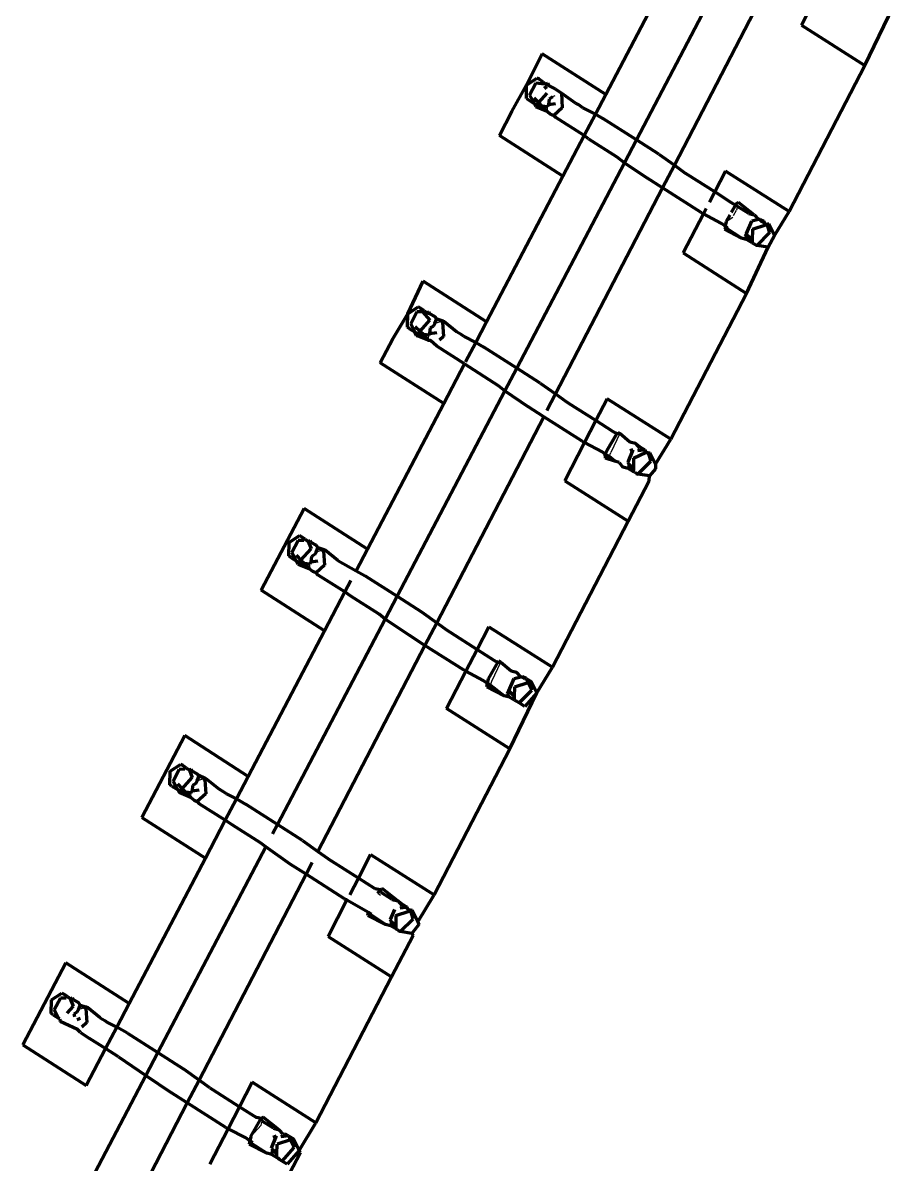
# Model space of a CAD drawing. Header units: millimetres. Extents: x 4307 to 31003, y 2809 to 20009.
# Drawn here: x 11497.76 to 11515.23, y 13620.63 to 13643.54 of the extents above; entities that cross this region are included whole.
import ezdxf

# ---------------------------------------------------------------- set-up
doc = ezdxf.new("R2010")
doc.units = ezdxf.units.MM
doc.layers.add('ProfileEdges', color=7, linetype='Continuous')

msp = doc.modelspace()

# ---------------------------------------------------------------- linework, layer by layer
for p, q in [((11508.438, 13642.068), (11508.394, 13642.05)), ((11508.29, 13641.786), (11508.293, 13641.857)), ((11508.286, 13641.76), (11508.29, 13641.786)), ((11512.027, 13639.67), (11512.088, 13639.776)), ((11512.106, 13639.852), (11512.088, 13639.776)), ((11511.877, 13639.548), (11512.009, 13639.639)), ((11506.164, 13637.542), (11506.033, 13637.505)), ((11506.191, 13637.557), (11506.164, 13637.542)), ((11505.905, 13637.197), (11505.909, 13637.267)), ((11505.901, 13637.171), (11505.905, 13637.197)), ((11509.741, 13635.294), (11509.562, 13634.917)), ((11509.458, 13634.802), (11509.533, 13634.837)), ((11509.533, 13634.837), (11509.562, 13634.917)), ((11503.78, 13632.952), (11503.649, 13632.916)), ((11503.807, 13632.968), (11503.78, 13632.952)), ((11503.521, 13632.607), (11503.525, 13632.678)), ((11503.517, 13632.582), (11503.521, 13632.607)), ((11507.178, 13630.328), (11507.357, 13630.705)), ((11507.073, 13630.213), (11507.149, 13630.247)), ((11507.149, 13630.247), (11507.178, 13630.328)), ((11501.395, 13628.363), (11501.264, 13628.326)), ((11501.423, 13628.379), (11501.395, 13628.363)), ((11501.133, 13627.993), (11501.137, 13628.018)), ((11501.137, 13628.018), (11501.141, 13628.089)), ((11504.891, 13626.071), (11504.941, 13626.033)), ((11504.728, 13625.649), (11504.689, 13625.624)), ((11504.728, 13625.649), (11504.748, 13625.683)), ((11499.011, 13623.774), (11498.88, 13623.737)), ((11499.038, 13623.79), (11499.011, 13623.774)), ((11498.782, 13623.619), (11498.786, 13623.645)), ((11502.569, 13621.496), (11502.53, 13621.52)), ((11502.55, 13621.419), (11502.569, 13621.496)), ((11502.339, 13621.192), (11502.55, 13621.419)), ((11502.305, 13621.035), (11502.344, 13621.059))]:
    msp.add_line(p, q)
at = {"layer": 'ProfileEdges', "lineweight": 211}
for p, q in [((11512.236, 13645.306), (11510.076, 13641.187)), ((11510.993, 13645.019), (11509.461, 13642.099)), ((11510.838, 13640.678), (11512.985, 13644.811)), ((11513.806, 13644.292), (11513.389, 13643.489)), ((11514.664, 13642.678), (11515.23, 13643.857)), ((11513.389, 13643.489), (11514.664, 13642.678)), ((11507.874, 13642.285), (11508.189, 13642.915)), ((11509.461, 13642.099), (11508.189, 13642.915)), ((11514.664, 13642.678), (11513.143, 13639.752)), ((11507.874, 13642.285), (11508.082, 13642.425)), ((11507.933, 13642.087), (11508.056, 13642.323)), ((11508.181, 13642.313), (11508.056, 13642.323)), ((11508.125, 13642.402), (11508.082, 13642.425)), ((11508.197, 13642.354), (11508.125, 13642.402)), ((11508.197, 13642.354), (11508.181, 13642.313)), ((11508.26, 13642.307), (11508.181, 13642.313)), ((11508.197, 13642.354), (11508.26, 13642.307)), ((11508.298, 13642.327), (11508.26, 13642.307)), ((11508.325, 13642.273), (11508.26, 13642.307)), ((11508.325, 13642.273), (11508.298, 13642.327)), ((11507.58, 13641.753), (11507.874, 13642.285)), ((11507.869, 13642.017), (11507.874, 13642.285)), ((11507.933, 13642.087), (11508.033, 13641.911)), ((11508.282, 13642.123), (11508.115, 13641.934)), ((11508.223, 13642.266), (11508.271, 13642.212)), ((11508.446, 13642.211), (11508.325, 13642.273)), ((11508.446, 13642.211), (11508.576, 13642.124)), ((11508.576, 13642.124), (11508.587, 13641.833)), ((11508.854, 13641.925), (11508.576, 13642.124)), ((11509.253, 13641.701), (11509.461, 13642.099)), ((11507.869, 13642.017), (11508.033, 13641.911)), ((11508.018, 13642.031), (11508.115, 13641.934)), ((11508.072, 13641.886), (11508.033, 13641.911)), ((11508.033, 13641.911), (11508.056, 13641.856)), ((11508.056, 13641.856), (11508.175, 13641.873)), ((11508.056, 13641.856), (11508.286, 13641.76)), ((11508.115, 13641.934), (11508.072, 13641.886)), ((11508.115, 13641.934), (11508.175, 13641.873)), ((11508.175, 13641.873), (11508.293, 13641.857)), ((11508.175, 13641.873), (11508.286, 13641.76)), ((11508.311, 13641.891), (11508.293, 13641.857)), ((11508.323, 13642.002), (11508.311, 13641.891)), ((11508.454, 13641.911), (11508.311, 13641.891)), ((11508.394, 13642.05), (11508.323, 13642.002)), ((11508.587, 13641.833), (11508.418, 13641.676)), ((11508.92, 13641.888), (11508.854, 13641.925)), ((11509.003, 13641.831), (11508.92, 13641.888)), ((11507.58, 13641.753), (11507.329, 13641.275)), ((11508.286, 13641.76), (11508.355, 13641.705)), ((11508.355, 13641.705), (11508.418, 13641.676)), ((11508.458, 13641.633), (11508.418, 13641.676)), ((11509.028, 13641.272), (11508.458, 13641.633)), ((11509.003, 13641.831), (11509.253, 13641.701)), ((11509.253, 13641.701), (11509.028, 13641.272)), ((11509.253, 13641.701), (11509.4, 13641.618)), ((11510.076, 13641.187), (11509.4, 13641.618)), ((11508.601, 13640.459), (11507.329, 13641.275)), ((11508.601, 13640.459), (11509.028, 13641.272)), ((11509.117, 13641.211), (11509.028, 13641.272)), ((11509.117, 13641.211), (11509.686, 13640.847)), ((11510.076, 13641.187), (11509.835, 13640.728)), ((11510.529, 13640.897), (11510.076, 13641.187)), ((11509.835, 13640.728), (11507.675, 13636.608)), ((11509.686, 13640.847), (11509.835, 13640.728)), ((11509.835, 13640.728), (11510.283, 13640.424)), ((11510.529, 13640.897), (11510.838, 13640.678)), ((11508.601, 13640.459), (11507.07, 13637.538)), ((11510.601, 13640.222), (11510.838, 13640.678)), ((11510.838, 13640.678), (11511.055, 13640.521)), ((11511.106, 13640.487), (11511.055, 13640.521)), ((11511.65, 13640.142), (11511.106, 13640.487)), ((11511.868, 13640.562), (11511.65, 13640.142)), ((11513.143, 13639.752), (11511.868, 13640.562)), ((11510.601, 13640.222), (11510.283, 13640.424)), ((11508.454, 13636.088), (11510.601, 13640.222)), ((11511.374, 13639.729), (11510.601, 13640.222)), ((11511.543, 13639.936), (11511.65, 13640.142)), ((11511.988, 13639.927), (11511.65, 13640.142)), ((11511.476, 13639.807), (11511.422, 13639.702)), ((11512.067, 13639.877), (11511.981, 13639.728)), ((11512.067, 13639.877), (11511.988, 13639.927)), ((11512.086, 13639.91), (11512.067, 13639.877)), ((11512.106, 13639.852), (11512.067, 13639.877)), ((11512.125, 13639.933), (11512.086, 13639.91)), ((11512.33, 13639.71), (11512.106, 13639.852)), ((11512.442, 13639.683), (11512.125, 13639.933)), ((11511.422, 13639.702), (11511.014, 13638.918)), ((11511.374, 13639.729), (11511.422, 13639.702)), ((11511.422, 13639.702), (11511.774, 13639.517)), ((11511.877, 13639.548), (11511.857, 13639.46)), ((11511.951, 13639.677), (11511.877, 13639.548)), ((11512.288, 13639.31), (11512.39, 13639.557)), ((11512.33, 13639.71), (11512.442, 13639.683)), ((11512.524, 13639.592), (11512.39, 13639.557)), ((11512.442, 13639.683), (11512.524, 13639.592)), ((11512.563, 13639.588), (11512.524, 13639.592)), ((11512.563, 13639.588), (11512.632, 13639.559)), ((11512.602, 13639.55), (11512.563, 13639.588)), ((11512.563, 13639.588), (11512.575, 13639.559)), ((11512.575, 13639.559), (11512.602, 13639.55)), ((11512.66, 13639.504), (11512.602, 13639.55)), ((11512.632, 13639.559), (11512.66, 13639.504)), ((11512.845, 13639.268), (11513.143, 13639.752)), ((11511.857, 13639.46), (11511.774, 13639.517)), ((11511.842, 13639.392), (11511.881, 13639.416)), ((11512.189, 13639.212), (11511.842, 13639.392)), ((11511.881, 13639.416), (11511.857, 13639.46)), ((11511.917, 13639.426), (11511.881, 13639.416)), ((11512.189, 13639.212), (11511.881, 13639.416)), ((11512.404, 13639.393), (11512.4, 13639.176)), ((11512.404, 13639.393), (11512.672, 13639.479)), ((11512.75, 13639.326), (11512.491, 13639.067)), ((11512.672, 13639.479), (11512.66, 13639.504)), ((11512.66, 13639.504), (11512.704, 13639.476)), ((11512.731, 13639.499), (11512.672, 13639.479)), ((11512.704, 13639.476), (11512.672, 13639.479)), ((11512.704, 13639.476), (11512.731, 13639.499)), ((11512.704, 13639.476), (11512.75, 13639.326)), ((11512.845, 13639.268), (11512.731, 13639.499)), ((11512.297, 13639.184), (11512.189, 13639.212)), ((11512.258, 13639.252), (11512.288, 13639.31)), ((11512.258, 13639.252), (11512.297, 13639.184)), ((11512.316, 13639.262), (11512.288, 13639.31)), ((11512.399, 13639.122), (11512.297, 13639.184)), ((11512.4, 13639.176), (11512.316, 13639.262)), ((11512.4, 13639.176), (11512.399, 13639.122)), ((11512.427, 13639.109), (11512.399, 13639.122)), ((11512.427, 13639.109), (11512.491, 13639.067)), ((11512.845, 13639.268), (11512.723, 13639.032)), ((11511.014, 13638.918), (11512.289, 13638.107)), ((11512.289, 13638.107), (11512.723, 13639.032)), ((11512.723, 13639.032), (11512.491, 13639.067)), ((11505.49, 13637.696), (11505.798, 13638.354)), ((11507.07, 13637.538), (11505.798, 13638.354)), ((11512.289, 13638.107), (11510.768, 13635.18)), ((11505.49, 13637.696), (11505.698, 13637.836)), ((11505.672, 13637.734), (11505.549, 13637.498)), ((11505.786, 13637.736), (11505.672, 13637.734)), ((11505.741, 13637.813), (11505.698, 13637.836)), ((11505.812, 13637.765), (11505.741, 13637.813)), ((11505.741, 13637.813), (11505.786, 13637.736)), ((11505.786, 13637.736), (11505.932, 13637.572)), ((11505.875, 13637.718), (11505.786, 13637.736)), ((11505.812, 13637.765), (11505.875, 13637.718)), ((11505.913, 13637.738), (11505.875, 13637.718)), ((11505.934, 13637.699), (11505.875, 13637.718)), ((11505.934, 13637.699), (11505.913, 13637.738)), ((11505.189, 13637.192), (11505.49, 13637.696)), ((11505.484, 13637.428), (11505.49, 13637.696)), ((11505.633, 13637.332), (11505.549, 13637.498)), ((11505.735, 13637.35), (11505.932, 13637.572)), ((11505.934, 13637.699), (11506.033, 13637.644)), ((11506.033, 13637.505), (11506.004, 13637.45)), ((11506.07, 13637.596), (11506.033, 13637.644)), ((11506.033, 13637.505), (11506.07, 13637.596)), ((11506.164, 13637.542), (11506.07, 13637.596)), ((11506.07, 13637.596), (11506.191, 13637.557)), ((11506.184, 13637.526), (11506.164, 13637.542)), ((11506.191, 13637.557), (11506.184, 13637.526)), ((11506.184, 13637.526), (11506.203, 13637.243)), ((11506.214, 13637.543), (11506.191, 13637.557)), ((11506.47, 13637.336), (11506.214, 13637.543)), ((11506.852, 13637.121), (11507.07, 13637.538)), ((11505.524, 13637.397), (11505.484, 13637.428)), ((11505.524, 13637.397), (11505.633, 13637.332)), ((11505.667, 13637.265), (11505.633, 13637.332)), ((11505.633, 13637.332), (11505.688, 13637.296)), ((11505.634, 13637.442), (11505.735, 13637.35)), ((11505.808, 13637.285), (11505.667, 13637.265)), ((11505.667, 13637.265), (11505.905, 13637.197)), ((11505.901, 13637.171), (11505.667, 13637.265)), ((11505.688, 13637.296), (11505.735, 13637.35)), ((11505.735, 13637.35), (11505.808, 13637.285)), ((11505.808, 13637.285), (11505.901, 13637.171)), ((11505.909, 13637.267), (11505.808, 13637.285)), ((11505.909, 13637.267), (11505.927, 13637.301)), ((11505.939, 13637.413), (11505.927, 13637.301)), ((11505.927, 13637.301), (11506.07, 13637.321)), ((11506.004, 13637.45), (11505.939, 13637.413)), ((11506.563, 13637.284), (11506.47, 13637.336)), ((11506.619, 13637.242), (11506.563, 13637.284)), ((11505.189, 13637.192), (11504.938, 13636.714)), ((11505.901, 13637.171), (11505.944, 13637.162)), ((11505.905, 13637.197), (11505.914, 13637.146)), ((11506.072, 13637.045), (11505.944, 13637.162)), ((11506.626, 13636.69), (11506.072, 13637.045)), ((11506.203, 13637.243), (11506.123, 13637.17)), ((11506.619, 13637.242), (11506.852, 13637.121)), ((11506.852, 13637.121), (11506.646, 13636.73)), ((11506.852, 13637.121), (11507.016, 13637.029)), ((11507.675, 13636.608), (11507.016, 13637.029)), ((11506.21, 13635.898), (11504.938, 13636.714)), ((11506.626, 13636.69), (11506.21, 13635.898)), ((11506.626, 13636.69), (11507.302, 13636.258)), ((11507.675, 13636.608), (11507.435, 13636.15)), ((11508.145, 13636.308), (11507.675, 13636.608)), ((11507.435, 13636.15), (11505.274, 13632.029)), ((11507.302, 13636.258), (11507.435, 13636.15)), ((11507.435, 13636.15), (11507.899, 13635.835)), ((11508.145, 13636.308), (11508.454, 13636.088)), ((11506.21, 13635.898), (11504.679, 13632.977)), ((11508.28, 13635.754), (11508.454, 13636.088)), ((11508.454, 13636.088), (11508.671, 13635.932)), ((11508.721, 13635.898), (11508.671, 13635.932)), ((11509.266, 13635.553), (11508.721, 13635.898)), ((11509.493, 13635.991), (11509.266, 13635.553)), ((11510.768, 13635.18), (11509.493, 13635.991)), ((11508.217, 13635.632), (11507.899, 13635.835)), ((11506.069, 13631.499), (11508.217, 13635.632)), ((11508.99, 13635.14), (11508.217, 13635.632)), ((11509.266, 13635.553), (11509.037, 13635.113)), ((11509.603, 13635.338), (11509.266, 13635.553)), ((11509.492, 13634.959), (11509.682, 13635.288)), ((11509.682, 13635.288), (11509.603, 13635.338)), ((11509.682, 13635.288), (11509.701, 13635.321)), ((11509.741, 13635.294), (11509.682, 13635.288)), ((11509.701, 13635.321), (11509.741, 13635.294)), ((11509.945, 13635.121), (11509.741, 13635.294)), ((11509.037, 13635.113), (11508.639, 13634.346)), ((11508.99, 13635.14), (11509.037, 13635.113)), ((11509.037, 13635.113), (11509.389, 13634.928)), ((11510.005, 13634.968), (11509.904, 13634.721)), ((11510.005, 13634.968), (11509.944, 13634.946)), ((11510.058, 13635.094), (11509.945, 13635.121)), ((11510.173, 13635.01), (11510.058, 13635.094)), ((11510.058, 13635.094), (11510.14, 13635.002)), ((11510.173, 13635.01), (11510.14, 13635.002)), ((11510.173, 13635.01), (11510.247, 13634.97)), ((11510.247, 13634.97), (11510.218, 13634.961)), ((11510.247, 13634.97), (11510.272, 13634.921)), ((11510.461, 13634.678), (11510.768, 13635.18)), ((11509.452, 13634.882), (11509.389, 13634.928)), ((11509.452, 13634.882), (11509.492, 13634.959)), ((11509.458, 13634.802), (11509.452, 13634.882)), ((11509.533, 13634.837), (11509.452, 13634.882)), ((11509.641, 13634.743), (11509.458, 13634.802)), ((11509.641, 13634.743), (11509.533, 13634.837)), ((11509.732, 13634.713), (11509.641, 13634.743)), ((11510.019, 13634.803), (11510.016, 13634.587)), ((11510.019, 13634.803), (11510.272, 13634.921)), ((11510.218, 13634.961), (11510.096, 13634.948)), ((11510.107, 13634.478), (11510.365, 13634.737)), ((11510.272, 13634.921), (11510.218, 13634.961)), ((11510.319, 13634.886), (11510.272, 13634.921)), ((11510.272, 13634.921), (11510.347, 13634.909)), ((11510.319, 13634.886), (11510.365, 13634.737)), ((11510.461, 13634.678), (11510.347, 13634.909)), ((11509.732, 13634.713), (11509.805, 13634.622)), ((11509.913, 13634.595), (11509.805, 13634.622)), ((11509.932, 13634.673), (11509.904, 13634.721)), ((11509.932, 13634.673), (11509.913, 13634.595)), ((11510.015, 13634.533), (11509.913, 13634.595)), ((11510.016, 13634.587), (11509.932, 13634.673)), ((11510.016, 13634.587), (11510.015, 13634.533)), ((11510.043, 13634.52), (11510.015, 13634.533)), ((11510.043, 13634.52), (11510.107, 13634.478)), ((11510.459, 13634.585), (11510.338, 13634.443)), ((11510.461, 13634.678), (11510.459, 13634.585)), ((11508.639, 13634.346), (11509.914, 13633.536)), ((11509.914, 13633.536), (11510.333, 13634.343)), ((11510.069, 13634.496), (11510.107, 13634.478)), ((11510.338, 13634.443), (11510.107, 13634.478)), ((11510.333, 13634.343), (11510.338, 13634.443)), ((11503.407, 13633.793), (11502.547, 13632.153)), ((11504.679, 13632.977), (11503.407, 13633.793)), ((11509.914, 13633.536), (11508.393, 13630.609)), ((11503.106, 13633.107), (11503.314, 13633.247)), ((11503.165, 13632.909), (11503.288, 13633.145)), ((11503.402, 13633.147), (11503.288, 13633.145)), ((11503.356, 13633.223), (11503.314, 13633.247)), ((11503.428, 13633.176), (11503.356, 13633.223)), ((11503.428, 13633.176), (11503.402, 13633.147)), ((11503.428, 13633.176), (11503.491, 13633.129)), ((11503.491, 13633.129), (11503.529, 13633.149)), ((11503.549, 13633.109), (11503.529, 13633.149)), ((11503.1, 13632.838), (11503.106, 13633.107)), ((11503.165, 13632.909), (11503.249, 13632.742)), ((11503.346, 13632.755), (11503.547, 13632.983)), ((11503.491, 13633.129), (11503.547, 13632.983)), ((11503.549, 13633.109), (11503.649, 13633.055)), ((11503.649, 13632.916), (11503.62, 13632.861)), ((11503.686, 13633.007), (11503.649, 13633.055)), ((11503.649, 13632.916), (11503.686, 13633.007)), ((11503.686, 13633.007), (11503.807, 13632.968)), ((11503.686, 13633.007), (11503.78, 13632.952)), ((11503.78, 13632.952), (11503.8, 13632.937)), ((11503.807, 13632.968), (11503.8, 13632.937)), ((11503.8, 13632.937), (11503.818, 13632.654)), ((11503.83, 13632.954), (11503.807, 13632.968)), ((11504.086, 13632.747), (11503.83, 13632.954)), ((11504.45, 13632.542), (11504.679, 13632.977)), ((11503.14, 13632.808), (11503.1, 13632.838)), ((11503.14, 13632.808), (11503.249, 13632.742)), ((11503.249, 13632.742), (11503.283, 13632.676)), ((11503.249, 13632.742), (11503.303, 13632.707)), ((11503.25, 13632.853), (11503.346, 13632.755)), ((11503.283, 13632.676), (11503.407, 13632.693)), ((11503.283, 13632.676), (11503.517, 13632.582)), ((11503.303, 13632.707), (11503.346, 13632.755)), ((11503.346, 13632.755), (11503.407, 13632.693)), ((11503.407, 13632.693), (11503.517, 13632.582)), ((11503.407, 13632.693), (11503.525, 13632.678)), ((11503.543, 13632.712), (11503.525, 13632.678)), ((11503.555, 13632.824), (11503.543, 13632.712)), ((11503.686, 13632.732), (11503.543, 13632.712)), ((11503.62, 13632.861), (11503.555, 13632.824)), ((11504.086, 13632.747), (11504.45, 13632.542)), ((11503.517, 13632.582), (11503.586, 13632.527)), ((11503.649, 13632.498), (11503.586, 13632.527)), ((11503.818, 13632.654), (11503.649, 13632.498)), ((11503.69, 13632.455), (11503.649, 13632.498)), ((11504.227, 13632.115), (11503.69, 13632.455)), ((11504.45, 13632.542), (11504.632, 13632.44)), ((11504.227, 13632.115), (11504.349, 13632.349)), ((11504.632, 13632.44), (11505.274, 13632.029)), ((11503.819, 13631.337), (11502.547, 13632.153)), ((11503.819, 13631.337), (11504.227, 13632.115)), ((11504.348, 13632.033), (11504.227, 13632.115)), ((11504.918, 13631.669), (11504.348, 13632.033)), ((11505.274, 13632.029), (11505.034, 13631.571)), ((11505.274, 13632.029), (11505.761, 13631.719)), ((11505.034, 13631.571), (11502.874, 13627.451)), ((11505.034, 13631.571), (11504.918, 13631.669)), ((11505.514, 13631.246), (11505.034, 13631.571)), ((11505.761, 13631.719), (11506.069, 13631.499)), ((11503.819, 13631.337), (11502.287, 13628.416)), ((11505.833, 13631.043), (11506.069, 13631.499)), ((11506.069, 13631.499), (11506.286, 13631.342)), ((11506.286, 13631.342), (11506.337, 13631.309)), ((11506.337, 13631.309), (11506.881, 13630.964)), ((11507.118, 13631.419), (11506.881, 13630.964)), ((11507.118, 13631.419), (11508.393, 13630.609)), ((11505.833, 13631.043), (11505.514, 13631.246)), ((11503.685, 13626.91), (11505.833, 13631.043)), ((11506.606, 13630.551), (11505.833, 13631.043)), ((11506.881, 13630.964), (11506.653, 13630.524)), ((11506.881, 13630.964), (11507.219, 13630.749)), ((11507.108, 13630.37), (11507.298, 13630.699)), ((11507.219, 13630.749), (11507.298, 13630.699)), ((11507.298, 13630.699), (11507.317, 13630.732)), ((11507.298, 13630.699), (11507.357, 13630.705)), ((11507.357, 13630.705), (11507.317, 13630.732)), ((11507.357, 13630.705), (11507.561, 13630.532)), ((11506.653, 13630.524), (11506.264, 13629.775)), ((11506.653, 13630.524), (11506.606, 13630.551)), ((11507.005, 13630.339), (11506.653, 13630.524)), ((11507.561, 13630.532), (11507.674, 13630.504)), ((11507.621, 13630.379), (11507.755, 13630.413)), ((11507.755, 13630.413), (11507.674, 13630.504)), ((11507.755, 13630.413), (11507.794, 13630.41)), ((11507.863, 13630.381), (11507.794, 13630.41)), ((11507.794, 13630.41), (11507.829, 13630.38)), ((11508.077, 13630.089), (11508.393, 13630.609)), ((11507.088, 13630.281), (11507.005, 13630.339)), ((11507.073, 13630.213), (11507.088, 13630.281)), ((11507.42, 13630.033), (11507.073, 13630.213)), ((11507.088, 13630.281), (11507.108, 13630.37)), ((11507.149, 13630.247), (11507.088, 13630.281)), ((11507.149, 13630.247), (11507.42, 13630.033)), ((11507.52, 13630.131), (11507.621, 13630.379)), ((11507.632, 13630.019), (11507.635, 13630.214)), ((11507.635, 13630.214), (11507.904, 13630.301)), ((11507.829, 13630.38), (11507.863, 13630.381)), ((11507.863, 13630.381), (11507.904, 13630.301)), ((11507.863, 13630.381), (11507.963, 13630.32)), ((11507.904, 13630.301), (11507.963, 13630.32)), ((11507.904, 13630.301), (11507.981, 13630.147)), ((11507.963, 13630.32), (11508.077, 13630.089)), ((11507.529, 13630.006), (11507.42, 13630.033)), ((11507.49, 13630.073), (11507.52, 13630.131)), ((11507.529, 13630.006), (11507.49, 13630.073)), ((11507.52, 13630.131), (11507.632, 13630.019)), ((11507.631, 13629.944), (11507.529, 13630.006)), ((11507.539, 13628.965), (11508.077, 13630.089)), ((11507.631, 13629.944), (11507.632, 13630.019)), ((11507.659, 13629.931), (11507.631, 13629.944)), ((11507.722, 13629.889), (11507.659, 13629.931)), ((11507.722, 13629.889), (11507.981, 13630.147)), ((11508.077, 13630.089), (11507.835, 13629.815)), ((11507.539, 13628.965), (11506.264, 13629.775)), ((11507.835, 13629.815), (11507.722, 13629.889)), ((11501.015, 13629.233), (11500.155, 13627.592)), ((11502.287, 13628.416), (11501.015, 13629.233)), ((11506.018, 13626.038), (11507.539, 13628.965)), ((11500.721, 13628.518), (11500.929, 13628.657)), ((11500.78, 13628.32), (11500.903, 13628.556)), ((11501.018, 13628.558), (11500.903, 13628.556)), ((11500.972, 13628.634), (11500.929, 13628.657)), ((11501.044, 13628.587), (11500.972, 13628.634)), ((11501.044, 13628.587), (11501.018, 13628.558)), ((11501.044, 13628.587), (11501.107, 13628.54)), ((11501.145, 13628.56), (11501.107, 13628.54)), ((11501.165, 13628.52), (11501.145, 13628.56)), ((11500.716, 13628.249), (11500.721, 13628.518)), ((11500.962, 13628.166), (11501.163, 13628.394)), ((11501.165, 13628.52), (11501.107, 13628.54)), ((11501.107, 13628.54), (11501.163, 13628.394)), ((11501.165, 13628.52), (11501.265, 13628.465)), ((11501.264, 13628.326), (11501.236, 13628.272)), ((11501.264, 13628.326), (11501.302, 13628.418)), ((11501.302, 13628.418), (11501.265, 13628.465)), ((11501.265, 13628.465), (11501.293, 13628.443)), ((11501.293, 13628.443), (11501.423, 13628.379)), ((11501.293, 13628.443), (11501.395, 13628.363)), ((11501.395, 13628.363), (11501.415, 13628.348)), ((11501.423, 13628.379), (11501.415, 13628.348)), ((11501.415, 13628.348), (11501.434, 13628.065)), ((11501.445, 13628.365), (11501.423, 13628.379)), ((11501.701, 13628.157), (11501.445, 13628.365)), ((11502.049, 13627.962), (11502.287, 13628.416)), ((11500.755, 13628.219), (11500.716, 13628.249)), ((11500.755, 13628.219), (11500.871, 13628.149)), ((11500.78, 13628.32), (11500.871, 13628.149)), ((11500.865, 13628.264), (11500.962, 13628.166)), ((11500.871, 13628.149), (11500.903, 13628.089)), ((11500.919, 13628.118), (11500.871, 13628.149)), ((11500.903, 13628.089), (11501.022, 13628.105)), ((11500.919, 13628.118), (11500.962, 13628.166)), ((11500.962, 13628.166), (11501.022, 13628.105)), ((11501.022, 13628.105), (11501.133, 13627.993)), ((11501.022, 13628.105), (11501.141, 13628.089)), ((11501.141, 13628.089), (11501.159, 13628.124)), ((11501.17, 13628.234), (11501.159, 13628.124)), ((11501.159, 13628.124), (11501.301, 13628.143)), ((11501.236, 13628.272), (11501.17, 13628.234)), ((11501.794, 13628.105), (11501.701, 13628.157)), ((11501.851, 13628.063), (11501.794, 13628.105)), ((11501.133, 13627.993), (11500.903, 13628.089)), ((11501.133, 13627.993), (11501.202, 13627.937)), ((11501.202, 13627.937), (11501.265, 13627.909)), ((11501.434, 13628.065), (11501.265, 13627.909)), ((11501.265, 13627.909), (11501.305, 13627.866)), ((11501.826, 13627.536), (11501.305, 13627.866)), ((11501.826, 13627.536), (11502.049, 13627.962)), ((11501.851, 13628.063), (11502.049, 13627.962)), ((11502.049, 13627.962), (11502.247, 13627.851)), ((11502.874, 13627.451), (11502.247, 13627.851)), ((11500.155, 13627.592), (11501.427, 13626.776)), ((11501.427, 13626.776), (11501.826, 13627.536)), ((11501.964, 13627.444), (11501.826, 13627.536)), ((11502.534, 13627.08), (11501.964, 13627.444)), ((11502.874, 13627.451), (11502.776, 13627.265)), ((11503.377, 13627.13), (11502.874, 13627.451)), ((11502.64, 13627.004), (11500.473, 13622.872)), ((11502.64, 13627.004), (11502.534, 13627.08)), ((11503.13, 13626.657), (11502.64, 13627.004)), ((11503.377, 13627.13), (11503.685, 13626.91)), ((11501.427, 13626.776), (11499.896, 13623.856)), ((11503.685, 13626.91), (11503.953, 13626.72)), ((11504.497, 13626.374), (11503.953, 13626.72)), ((11504.743, 13626.848), (11504.497, 13626.374)), ((11504.743, 13626.848), (11506.018, 13626.038)), ((11503.448, 13626.454), (11503.13, 13626.657)), ((11503.448, 13626.454), (11503.571, 13626.69)), ((11501.301, 13622.321), (11503.448, 13626.454)), ((11504.221, 13625.961), (11503.448, 13626.454)), ((11504.323, 13626.04), (11504.497, 13626.374)), ((11504.835, 13626.16), (11504.497, 13626.374)), ((11504.933, 13626.142), (11504.835, 13626.16)), ((11504.891, 13626.071), (11504.933, 13626.142)), ((11504.933, 13626.142), (11504.972, 13626.165)), ((11504.953, 13626.085), (11504.933, 13626.142)), ((11505.177, 13625.943), (11504.953, 13626.085)), ((11505.289, 13625.915), (11504.972, 13626.165)), ((11505.692, 13625.5), (11506.018, 13626.038)), ((11504.269, 13625.935), (11503.889, 13625.204)), ((11504.221, 13625.961), (11504.269, 13625.935)), ((11504.269, 13625.935), (11504.704, 13625.692)), ((11505.177, 13625.943), (11505.289, 13625.915)), ((11505.404, 13625.831), (11505.289, 13625.915)), ((11505.289, 13625.915), (11505.371, 13625.824)), ((11505.371, 13625.824), (11505.404, 13625.831)), ((11505.479, 13625.792), (11505.404, 13625.831)), ((11505.45, 13625.783), (11505.404, 13625.831)), ((11504.689, 13625.624), (11504.704, 13625.692)), ((11505.042, 13625.443), (11504.689, 13625.624)), ((11504.728, 13625.649), (11504.704, 13625.692)), ((11504.704, 13625.692), (11504.764, 13625.658)), ((11505.042, 13625.443), (11504.728, 13625.649)), ((11505.225, 13625.741), (11505.136, 13625.542)), ((11505.251, 13625.625), (11505.247, 13625.408)), ((11505.251, 13625.625), (11505.519, 13625.712)), ((11505.45, 13625.783), (11505.328, 13625.77)), ((11505.479, 13625.792), (11505.45, 13625.783)), ((11505.503, 13625.743), (11505.45, 13625.783)), ((11505.503, 13625.743), (11505.479, 13625.792)), ((11505.519, 13625.712), (11505.503, 13625.743)), ((11505.551, 13625.708), (11505.503, 13625.743)), ((11505.503, 13625.743), (11505.578, 13625.731)), ((11505.578, 13625.731), (11505.519, 13625.712)), ((11505.551, 13625.708), (11505.519, 13625.712)), ((11505.551, 13625.708), (11505.578, 13625.731)), ((11505.597, 13625.558), (11505.551, 13625.708)), ((11505.692, 13625.5), (11505.578, 13625.731)), ((11505.144, 13625.417), (11505.042, 13625.443)), ((11505.163, 13625.495), (11505.136, 13625.542)), ((11505.163, 13625.495), (11505.144, 13625.417)), ((11505.246, 13625.354), (11505.144, 13625.417)), ((11505.247, 13625.408), (11505.163, 13625.495)), ((11505.247, 13625.408), (11505.246, 13625.354)), ((11505.274, 13625.342), (11505.246, 13625.354)), ((11505.338, 13625.3), (11505.597, 13625.558)), ((11505.709, 13625.442), (11505.57, 13625.265)), ((11505.692, 13625.5), (11505.709, 13625.442)), ((11503.889, 13625.204), (11505.164, 13624.393)), ((11505.164, 13624.393), (11505.594, 13625.221)), ((11505.274, 13625.342), (11505.338, 13625.3)), ((11505.338, 13625.3), (11505.301, 13625.317)), ((11505.57, 13625.265), (11505.338, 13625.3)), ((11505.57, 13625.265), (11505.594, 13625.221)), ((11498.624, 13624.672), (11497.764, 13623.031)), ((11499.896, 13623.856), (11498.624, 13624.672)), ((11503.643, 13621.466), (11505.164, 13624.393)), ((11498.337, 13623.929), (11498.545, 13624.068)), ((11498.545, 13624.068), (11498.588, 13624.045)), ((11498.659, 13623.997), (11498.588, 13624.045)), ((11498.659, 13623.997), (11498.634, 13623.968)), ((11498.659, 13623.997), (11498.723, 13623.95)), ((11498.723, 13623.95), (11498.761, 13623.97)), ((11498.781, 13623.931), (11498.761, 13623.97)), ((11498.332, 13623.66), (11498.337, 13623.929)), ((11498.396, 13623.731), (11498.519, 13623.966)), ((11498.634, 13623.968), (11498.519, 13623.966)), ((11498.652, 13623.661), (11498.779, 13623.804)), ((11498.779, 13623.804), (11498.723, 13623.95)), ((11498.781, 13623.931), (11498.881, 13623.876)), ((11498.88, 13623.737), (11498.918, 13623.828)), ((11498.918, 13623.828), (11498.881, 13623.876)), ((11498.918, 13623.828), (11499.038, 13623.79)), ((11498.918, 13623.828), (11499.011, 13623.774)), ((11499.011, 13623.774), (11499.031, 13623.758)), ((11499.038, 13623.79), (11499.031, 13623.758)), ((11499.031, 13623.758), (11499.05, 13623.476)), ((11499.061, 13623.776), (11499.038, 13623.79)), ((11499.317, 13623.568), (11499.061, 13623.776)), ((11499.648, 13623.382), (11499.896, 13623.856)), ((11498.371, 13623.63), (11498.332, 13623.66)), ((11498.371, 13623.63), (11498.48, 13623.564)), ((11498.396, 13623.731), (11498.48, 13623.564)), ((11498.48, 13623.564), (11498.505, 13623.548)), ((11498.505, 13623.548), (11498.514, 13623.497)), ((11498.851, 13623.683), (11498.786, 13623.645)), ((11498.786, 13623.645), (11498.803, 13623.589)), ((11498.917, 13623.554), (11498.845, 13623.53)), ((11498.88, 13623.737), (11498.851, 13623.683)), ((11499.317, 13623.568), (11499.41, 13623.516)), ((11499.41, 13623.516), (11499.466, 13623.474)), ((11498.858, 13623.334), (11498.514, 13623.497)), ((11498.88, 13623.319), (11498.858, 13623.334)), ((11498.921, 13623.277), (11498.88, 13623.319)), ((11499.05, 13623.476), (11498.948, 13623.382)), ((11499.424, 13622.954), (11499.648, 13623.382)), ((11499.648, 13623.382), (11499.466, 13623.474)), ((11499.863, 13623.262), (11499.648, 13623.382)), ((11498.921, 13623.277), (11499.104, 13623.159)), ((11499.424, 13622.954), (11499.104, 13623.159)), ((11499.863, 13623.262), (11500.473, 13622.872)), ((11497.764, 13623.031), (11499.036, 13622.215)), ((11499.036, 13622.215), (11499.424, 13622.954)), ((11499.687, 13622.786), (11499.424, 13622.954)), ((11500.473, 13622.872), (11500.233, 13622.415)), ((11500.473, 13622.872), (11500.992, 13622.54)), ((11499.687, 13622.786), (11500.233, 13622.415)), ((11500.233, 13622.415), (11498.072, 13618.293)), ((11500.233, 13622.415), (11500.746, 13622.067)), ((11501.301, 13622.321), (11500.992, 13622.54)), ((11501.064, 13621.865), (11501.301, 13622.321)), ((11501.518, 13622.164), (11501.301, 13622.321)), ((11501.518, 13622.164), (11501.568, 13622.13)), ((11502.368, 13622.277), (11502.113, 13621.785)), ((11503.643, 13621.466), (11502.368, 13622.277)), ((11501.064, 13621.865), (11500.746, 13622.067)), ((11501.568, 13622.13), (11502.113, 13621.785)), ((11498.917, 13617.732), (11501.064, 13621.865)), ((11501.837, 13621.372), (11501.064, 13621.865)), ((11501.884, 13621.346), (11502.113, 13621.785)), ((11502.113, 13621.785), (11502.45, 13621.571)), ((11502.339, 13621.192), (11502.53, 13621.52)), ((11502.549, 13621.553), (11502.45, 13621.571)), ((11502.53, 13621.52), (11502.549, 13621.553)), ((11502.588, 13621.576), (11502.549, 13621.553)), ((11502.569, 13621.496), (11502.549, 13621.553)), ((11502.793, 13621.354), (11502.569, 13621.496)), ((11502.905, 13621.326), (11502.588, 13621.576)), ((11503.308, 13620.911), (11503.643, 13621.466)), ((11501.884, 13621.346), (11501.514, 13620.632)), ((11501.837, 13621.372), (11501.884, 13621.346)), ((11501.884, 13621.346), (11502.237, 13621.16)), ((11502.793, 13621.354), (11502.905, 13621.326)), ((11502.987, 13621.235), (11502.905, 13621.326)), ((11502.987, 13621.235), (11503.02, 13621.242)), ((11503.02, 13621.242), (11503.095, 13621.202)), ((11502.32, 13621.103), (11502.237, 13621.16)), ((11502.32, 13621.103), (11502.305, 13621.035)), ((11502.305, 13621.035), (11502.658, 13620.853)), ((11502.339, 13621.192), (11502.32, 13621.103)), ((11502.38, 13621.069), (11502.32, 13621.103)), ((11502.344, 13621.059), (11502.32, 13621.103)), ((11502.344, 13621.059), (11502.658, 13620.853)), ((11502.751, 13620.953), (11502.853, 13621.2)), ((11502.791, 13621.179), (11502.853, 13621.2)), ((11502.863, 13620.84), (11502.866, 13621.036)), ((11503.135, 13621.123), (11502.866, 13621.036)), ((11503.095, 13621.202), (11502.943, 13621.181)), ((11503.095, 13621.202), (11503.135, 13621.123)), ((11503.095, 13621.202), (11503.194, 13621.142)), ((11503.194, 13621.142), (11503.135, 13621.123)), ((11503.135, 13621.123), (11503.212, 13620.969)), ((11503.194, 13621.142), (11503.308, 13620.911)), ((11502.76, 13620.828), (11502.658, 13620.853)), ((11502.751, 13620.953), (11502.783, 13620.921)), ((11502.76, 13620.828), (11502.783, 13620.921)), ((11502.76, 13620.828), (11502.862, 13620.765)), ((11502.783, 13620.921), (11502.863, 13620.84)), ((11502.789, 13619.822), (11503.334, 13620.871)), ((11502.862, 13620.765), (11502.863, 13620.84)), ((11502.89, 13620.753), (11502.862, 13620.765)), ((11502.968, 13620.695), (11503.212, 13620.969)), ((11503.308, 13620.911), (11503.066, 13620.636)), ((11503.334, 13620.871), (11503.308, 13620.911)), ((11502.916, 13620.728), (11502.89, 13620.753)), ((11502.968, 13620.695), (11502.916, 13620.728)), ((11503.066, 13620.636), (11502.968, 13620.695))]:
    msp.add_line(p, q, dxfattribs=at)

doc.saveas('drawing.dxf')
